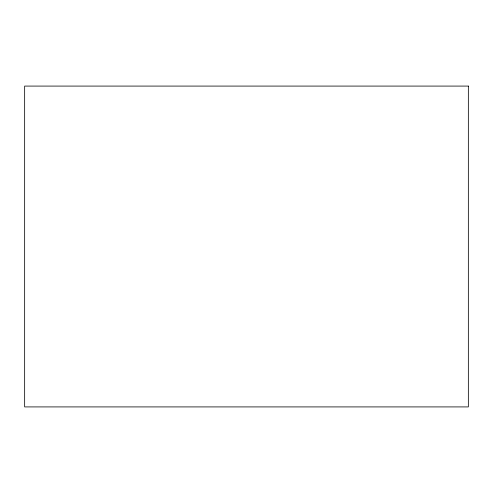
<?xml version="1.0" encoding="UTF-8"?>
<svg xmlns="http://www.w3.org/2000/svg" width="493" height="493" viewBox="0 0 493 493"><rect width="100%" height="100%" fill="white"/><g stroke="black" fill="none" stroke-linecap="round" stroke-linejoin="round"><path stroke-width="0.74" d="M468.35 86.084L24.65 86.084L24.65 406.916L468.35 406.916L468.35 86.084"/></g></svg>
